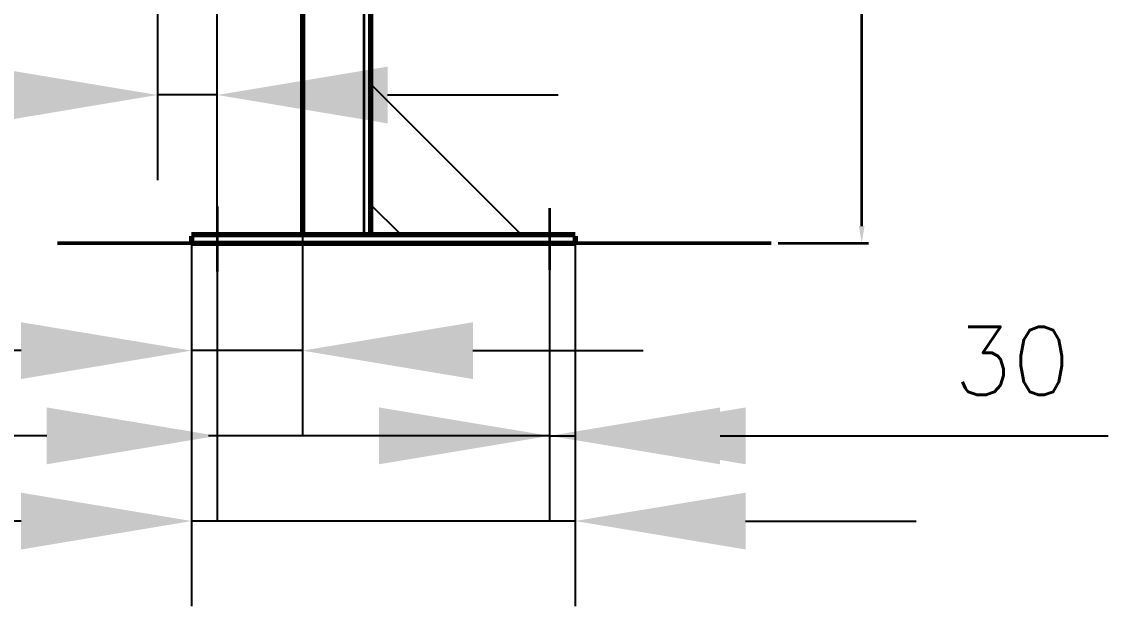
# Model space of a CAD drawing. Header units: millimetres. Extents: x 4423 to 6629, y 3249 to 4171.
# Drawn here: x 4972.7 to 5132, y 3684.7 to 3770.4 of the extents above; entities that cross this region are included whole.
import ezdxf

# ---------------------------------------------------------------- set-up
doc = ezdxf.new("R2010")
doc.units = ezdxf.units.MM
doc.linetypes.add('ACAD_ISO02W100', pattern=[15, 12, -3])
doc.linetypes.add('ACAD_ISO08W100', pattern=[36, 24, -3, 6, -3])
for name, color, linetype, lineweight in [('M_EQUIP_D1', 3, 'Continuous', 35), ('M_EQUIP_E3', 3, 'Continuous', 35), ('M_EQUIP_E5', 2, 'ACAD_ISO02W100', 50), ('M_EQUIP_E7', 7, 'Continuous', 70)]:
    doc.layers.add(name, color=color, linetype=linetype, lineweight=lineweight)
doc.styles.add('Simplex', font='SIMPLEX.SHX')
doc.styles.get("Standard").update_dxf_attribs({"font": 'ISOCP.SHX'})
doc.dimstyles.new('AM_ISO$0', dxfattribs={"dimtxt": 3.5, "dimasz": 2.5, "dimexe": 1, "dimexo": 1, "dimgap": 1.5, "dimtad": 1, "dimdsep": 46, "dimtxsty": 'Standard', "dimcen": 0, "dimclrd": 256, "dimclre": 256, "dimclrt": 2, "dimadec": 0, "dimazin": 2, "dimtp": 0.1, "dimtm": 0.1, "dimtfac": 0.71, "dimtmove": 0, "dimatfit": 0, "dimfxl": 1, "dimlwd": -1, "dimlwe": -1, "dimarcsym": 0})
doc.dimstyles.new('nordic-1-35-0', dxfattribs={"dimscale": 10, "dimtxt": 3.5, "dimasz": 2.5, "dimexe": 1.25, "dimexo": 0, "dimgap": 0.6, "dimtad": 1, "dimdec": 0, "dimdsep": 46, "dimtxsty": 'Simplex', "dimcen": 2.5, "dimclrd": 3, "dimclre": 3, "dimclrt": 3, "dimadec": 1, "dimazin": 2, "dimtfac": 1, "dimtdec": 0, "dimtmove": 0, "dimatfit": 0, "dimfxl": 1, "dimtolj": 1, "dimtzin": 0, "dimarcsym": 0})

# ---------------------------------------------------------------- blocks, each defined once
blk = doc.blocks.new('*D21')
at = {"layer": 'Defpoints', "color": 0, "linetype": 'Continuous', "transparency": 16777216}
for p in [(5001.34, 3733.78), (5050.09, 3734.03), (5001.34, 3709.67)]:
    blk.add_point(p, dxfattribs=at)
at = {"layer": 'M_EQUIP_D1', "color": 3, "linetype": 'Continuous', "lineweight": -2, "transparency": 16777216}
for p, q in [((5001.34, 3733.78), (5001.34, 3697.17)), ((5050.09, 3734.03), (5050.09, 3697.17)), ((4976.34, 3709.67), (4913.62, 3709.67)), ((5050.09, 3709.67), (5001.34, 3709.67)), ((5075.09, 3709.67), (5100.09, 3709.67))]:
    blk.add_line(p, q, dxfattribs=at)
at = {"layer": 'M_EQUIP_D1', "color": 3, "linetype": 'Continuous', "transparency": 16777216}
for points in [[(4976.34, 3713.83), (4976.34, 3705.5), (5001.34, 3709.67)], [(5075.09, 3713.83), (5075.09, 3705.5), (5050.09, 3709.67)]]:
    blk.add_solid(points, dxfattribs=at)
at = {"layer": 'M_EQUIP_D1', "color": 3, "linetype": 'Continuous', "transparency": 16777216, "insert": (4932.48, 3720.67), "char_height": 10, "attachment_point": 5, "style": 'Simplex'}
blk.add_mtext('\\A1;390', dxfattribs=at)
blk = doc.blocks.new('*D22')
at = {"layer": 'Defpoints', "color": 0, "linetype": 'Continuous', "transparency": 16777216}
for p in [(4997.59, 3737.95), (5053.84, 3737.95), (4997.59, 3697.17)]:
    blk.add_point(p, dxfattribs=at)
at = {"layer": 'M_EQUIP_D1', "color": 3, "linetype": 'Continuous', "lineweight": -2, "transparency": 16777216}
for p, q in [((4997.59, 3737.95), (4997.59, 3684.67)), ((5053.84, 3737.95), (5053.84, 3684.67)), ((4972.59, 3697.17), (4909.87, 3697.17)), ((5053.84, 3697.17), (4997.59, 3697.17)), ((5078.84, 3697.17), (5103.84, 3697.17))]:
    blk.add_line(p, q, dxfattribs=at)
at = {"layer": 'M_EQUIP_D1', "color": 3, "linetype": 'Continuous', "transparency": 16777216}
for points in [[(4972.59, 3701.33), (4972.59, 3693), (4997.59, 3697.17)], [(5078.84, 3701.33), (5078.84, 3693), (5053.84, 3697.17)]]:
    blk.add_solid(points, dxfattribs=at)
at = {"layer": 'M_EQUIP_D1', "color": 3, "linetype": 'Continuous', "transparency": 16777216, "insert": (4928.73, 3708.17), "char_height": 10, "attachment_point": 5, "style": 'Simplex'}
blk.add_mtext('\\A1;450', dxfattribs=at)
blk = doc.blocks.new('*D23')
at = {"layer": 'Defpoints', "color": 0, "linetype": 'Continuous', "transparency": 16777216}
for p in [(5013.84, 3738.95), (4997.59, 3737.95), (5013.84, 3722.17)]:
    blk.add_point(p, dxfattribs=at)
at = {"layer": 'M_EQUIP_D1', "color": 3, "linetype": 'Continuous', "lineweight": -2, "transparency": 16777216}
for p, q in [((5013.84, 3738.95), (5013.84, 3709.67)), ((4997.59, 3737.95), (4997.59, 3709.67)), ((4972.59, 3722.17), (4911.78, 3722.17)), ((5013.84, 3722.17), (4997.59, 3722.17)), ((5038.84, 3722.17), (5063.84, 3722.17))]:
    blk.add_line(p, q, dxfattribs=at)
at = {"layer": 'M_EQUIP_D1', "color": 3, "linetype": 'Continuous', "transparency": 16777216}
for points in [[(4972.59, 3726.33), (4972.59, 3718), (4997.59, 3722.17)], [(5038.84, 3726.33), (5038.84, 3718), (5013.84, 3722.17)]]:
    blk.add_solid(points, dxfattribs=at)
at = {"layer": 'M_EQUIP_D1', "color": 3, "linetype": 'Continuous', "transparency": 16777216, "insert": (4929.68, 3733.17), "char_height": 10, "attachment_point": 5, "style": 'Simplex'}
blk.add_mtext('\\A1;130', dxfattribs=at)
blk = doc.blocks.new('*D24')
at = {"layer": 'Defpoints', "color": 0, "linetype": 'Continuous', "transparency": 16777216}
for p in [(4992.59, 3782.43), (4992.59, 3759.67), (5001.34, 3743.3)]:
    blk.add_point(p, dxfattribs=at)
at = {"layer": 'M_EQUIP_D1', "color": 3, "linetype": 'Continuous', "lineweight": -2, "transparency": 16777216}
for p, q in [((4992.59, 3782.43), (4992.59, 3747.17)), ((5001.34, 3743.3), (5001.34, 3772.17)), ((4967.59, 3759.67), (4914.4, 3759.67)), ((5001.34, 3759.67), (4992.59, 3759.67)), ((5026.34, 3759.67), (5051.34, 3759.67))]:
    blk.add_line(p, q, dxfattribs=at)
at = {"layer": 'M_EQUIP_D1', "color": 3, "linetype": 'Continuous', "transparency": 16777216}
for points in [[(4967.59, 3763.83), (4967.59, 3755.5), (4992.59, 3759.67)], [(5026.34, 3763.83), (5026.34, 3755.5), (5001.34, 3759.67)]]:
    blk.add_solid(points, dxfattribs=at)
at = {"layer": 'M_EQUIP_D1', "color": 3, "linetype": 'Continuous', "transparency": 16777216, "insert": (4928.49, 3770.67), "char_height": 10, "attachment_point": 5, "style": 'Simplex'}
blk.add_mtext('\\A1;70', dxfattribs=at)
blk = doc.blocks.new('*D25')
at = {"layer": 'Defpoints', "color": 0, "linetype": 'Continuous', "transparency": 16777216}
for p in [(5053.84, 3737.95), (5050.09, 3734.03), (5053.84, 3709.67)]:
    blk.add_point(p, dxfattribs=at)
at = {"layer": 'M_EQUIP_D1', "color": 3, "linetype": 'Continuous', "lineweight": -2, "transparency": 16777216}
for p, q in [((5053.84, 3737.95), (5053.84, 3697.17)), ((5050.09, 3734.03), (5050.09, 3697.17)), ((5025.09, 3709.67), (5000.09, 3709.67)), ((5050.09, 3709.67), (5053.84, 3709.67)), ((5078.84, 3709.67), (5132.03, 3709.67))]:
    blk.add_line(p, q, dxfattribs=at)
at = {"layer": 'M_EQUIP_D1', "color": 3, "linetype": 'Continuous', "transparency": 16777216}
for points in [[(5025.09, 3713.83), (5025.09, 3705.5), (5050.09, 3709.67)], [(5078.84, 3713.83), (5078.84, 3705.5), (5053.84, 3709.67)]]:
    blk.add_solid(points, dxfattribs=at)
at = {"layer": 'M_EQUIP_D1', "color": 3, "linetype": 'Continuous', "transparency": 16777216, "insert": (5117.93, 3720.67), "char_height": 10, "attachment_point": 5, "style": 'Simplex'}
blk.add_mtext('\\A1;30', dxfattribs=at)
blk = doc.blocks.new('*D49')
at = {"layer": 'Defpoints', "color": 0, "transparency": 16777216}
for p in [(5012.9, 4020.66), (5095.87, 4020.66), (5082.61, 3737.95)]:
    blk.add_point(p, dxfattribs=at)
at = {"layer": 'M_EQUIP_D1', "linetype": 'ByBlock', "transparency": 16777216}
for p, q in [((5013.9, 4020.66), (5096.87, 4020.66)), ((5095.87, 3740.45), (5095.87, 4018.16)), ((5083.61, 3737.95), (5096.87, 3737.95))]:
    blk.add_line(p, q, dxfattribs=at)
at = {"layer": 'M_EQUIP_D1', "transparency": 16777216}
for points in [[(5095.45, 4018.16), (5096.28, 4018.16), (5095.87, 4020.66)], [(5095.45, 3740.45), (5096.28, 3740.45), (5095.87, 3737.95)]]:
    blk.add_solid(points, dxfattribs=at)
at = {"layer": 'M_EQUIP_D1', "color": 2, "transparency": 16777216, "insert": (5092.99, 3879.3), "char_height": 3.5, "attachment_point": 5, "rotation": 90}
blk.add_mtext('{\\H0.71429x;\\C3;(2260)}', dxfattribs=at)

msp = doc.modelspace()

# ---------------------------------------------------------------- linework, layer by layer
at = {"linetype": 'Continuous'}
for p, q in [((5045.9343, 3739.1975), (5023.8372, 3761.2946)), ((5028.2566, 3739.1975), (5023.8372, 3743.6169))]:
    msp.add_line(p, q, dxfattribs=at)
at = {"layer": 'Defpoints', "color": 0, "linetype": 'ByBlock'}
msp.add_point((4997.5872, 3737.9475), dxfattribs=at)
msp.add_point((4997.5872, 3737.9475), dxfattribs=at)
at = {"layer": 'M_EQUIP_E3', "color": 3, "linetype": 'Continuous', "lineweight": 35}
msp.add_line((5022.8372, 3970.4515), (5022.8372, 3738.9475), dxfattribs=at)
at = {"layer": 'M_EQUIP_E3', "color": 3, "linetype": 'ACAD_ISO08W100', "lineweight": 35}
for p, q in [((5001.3372, 3743.3013), (5001.3372, 3733.7811)), ((5050.0872, 3743.0562), (5050.0872, 3734.0261))]:
    msp.add_line(p, q, dxfattribs=at)
at = {"layer": 'M_EQUIP_E5', "color": 2, "linetype": 'Continuous', "lineweight": 50}
msp.add_line((5082.605, 3737.9475), (4977.9276, 3737.9475), dxfattribs=at)
at = {"layer": 'M_EQUIP_E7', "color": 7, "linetype": 'Continuous', "lineweight": 70}
for p, q in [((5023.8372, 3970.4515), (5023.8372, 3738.9475)), ((5013.8372, 3796.6998), (5013.8372, 3738.9475)), ((4997.5872, 3739.1975), (5053.8372, 3739.1975)), ((4997.5872, 3738.9475), (4997.5872, 3737.9475)), ((4997.5872, 3738.9475), (4997.5872, 3737.9475)), ((5053.8372, 3738.9475), (5053.8372, 3737.9475)), ((4997.5872, 3737.9475), (5053.8372, 3737.9475))]:
    msp.add_line(p, q, dxfattribs=at)

# ---------------------------------------------------------------- dimensions: what is measured, and where the dimension line sits
at = {"layer": 'M_EQUIP_D1'}
dim = msp.add_linear_dim(base=(5095.8653, 4020.6577), p1=(5082.605, 3737.9475), p2=(5012.8997, 4020.6577), angle=90, text='{\\H0.71429x;\\C3;(2260)}', dimstyle='AM_ISO$0', override={"dimlfac": 8}, dxfattribs=at)
dim.commit()
dim.dimension.update_dxf_attribs({"geometry": '*D49', "text_midpoint": (5092.9903, 3879.3026)})
at = {"layer": 'M_EQUIP_D1', "color": 3, "linetype": 'Continuous'}
for base, p1, p2, picture, middle in [((4992.5872, 3759.6664), (5001.3372, 3743.3013), (4992.5872, 3782.4276), '*D24', (4928.492, 3759.6664)), ((5013.8372, 3722.1664), (4997.5872, 3737.9475), (5013.8372, 3738.9475), '*D23', (4929.6825, 3722.1664))]:
    dim = msp.add_linear_dim(base=base, p1=p1, p2=p2, angle=180, dimstyle='nordic-1-35-0', override={"dimtxt": 1, "dimgap": 0.6, "dimlfac": 8}, dxfattribs=at)
    dim.commit()
    dim.dimension.update_dxf_attribs({"geometry": picture, "text_midpoint": middle, "dimtype": 160})
for base, p1, p2, picture, middle in [((4997.5872, 3697.1664), (5053.8372, 3737.9475), (4997.5872, 3737.9475), '*D22', (4928.7301, 3708.1664)), ((5001.3372, 3709.6664), (5050.0872, 3734.0261), (5001.3372, 3733.7811), '*D21', (4932.4801, 3720.6664))]:
    dim = msp.add_linear_dim(base=base, p1=p1, p2=p2, angle=180, dimstyle='nordic-1-35-0', override={"dimtxt": 1, "dimgap": 0.6, "dimlfac": 8}, dxfattribs=at)
    dim.commit()
    dim.dimension.update_dxf_attribs({"geometry": picture, "text_midpoint": middle})
at = {"layer": 'M_EQUIP_D1', "linetype": 'Continuous'}
dim = msp.add_linear_dim(base=(5053.8372, 3709.6664), p1=(5050.0872, 3734.0261), p2=(5053.8372, 3737.9475), angle=180, dimstyle='nordic-1-35-0', override={"dimtxt": 1, "dimgap": 0.6, "dimlfac": 8}, dxfattribs=at)
dim.commit()
dim.dimension.update_dxf_attribs({"geometry": '*D25', "text_midpoint": (5117.9325, 3709.6664), "dimtype": 160})

doc.saveas('drawing.dxf')
